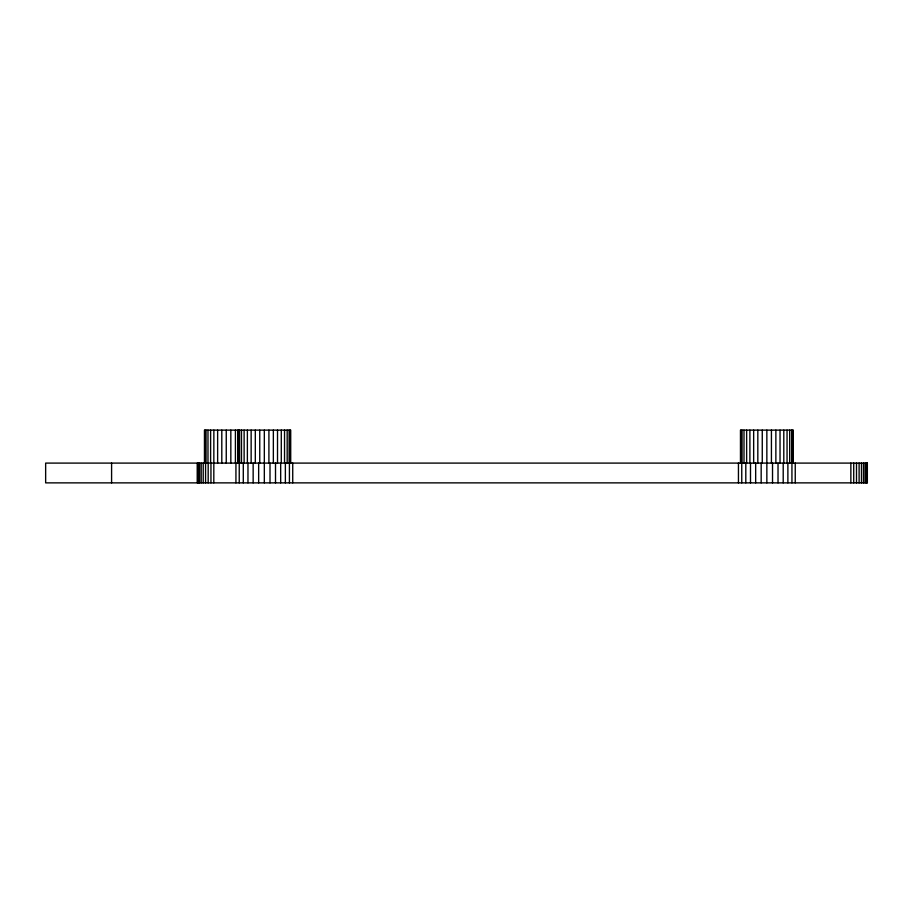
<?xml version="1.0" encoding="UTF-8"?>
<svg xmlns="http://www.w3.org/2000/svg" width="913" height="913" viewBox="0 0 913 913"><rect width="100%" height="100%" fill="white"/><g stroke="black" fill="none" stroke-linecap="round" stroke-linejoin="round"><path stroke-width="1.37" d="M867.099 463.096L867.099 482.874M866.357 463.096L866.357 482.874M865.136 463.096L865.136 482.874M863.493 463.096L863.493 482.874M861.461 463.096L861.461 482.874M859.11 463.096L859.11 482.874M856.497 463.096L856.497 482.874M853.723 463.096L853.723 482.874M850.859 463.096L850.859 482.874M795.246 463.096L795.246 482.874M793.226 463.096L793.226 430.126L740.466 430.126L740.466 463.096M792.826 430.126L792.826 463.096M791.936 463.096L791.936 482.874M791.639 430.126L791.639 463.096M789.688 430.126L789.688 463.096M787.885 463.096L787.885 482.874M787.052 430.126L787.052 463.096M783.799 430.126L783.799 463.096M783.206 463.096L783.206 482.874M780.033 430.126L780.033 463.096M778.024 463.096L778.024 482.874M775.867 430.126L775.867 463.096M772.524 463.096L772.524 482.874M771.428 430.126L771.428 463.096M766.852 430.126L766.852 482.874M762.264 430.126L762.264 463.096M761.168 463.096L761.168 482.874M757.824 430.126L757.824 463.096M755.667 463.096L755.667 482.874M753.659 430.126L753.659 463.096M750.497 463.096L750.497 482.874M749.893 430.126L749.893 463.096M746.64 430.126L746.64 463.096M745.807 463.096L745.807 482.874M744.004 430.126L744.004 463.096M742.064 430.126L742.064 463.096M741.755 463.096L741.755 482.874M740.865 430.126L740.865 463.096M738.446 463.096L738.446 482.874M292.731 463.096L292.731 482.874M290.711 463.096L290.711 430.126L204.455 430.126L204.455 463.096M290.311 430.126L290.311 463.096M289.421 463.096L289.421 482.874M289.113 430.126L289.113 463.096M287.173 430.126L287.173 463.096M285.37 463.096L285.37 482.874M284.536 430.126L284.536 463.096M281.284 430.126L281.284 463.096M280.679 463.096L280.679 482.874M277.518 430.126L277.518 463.096M275.509 463.096L275.509 482.874M273.352 430.126L273.352 463.096M270.008 463.096L270.008 482.874M268.913 430.126L268.913 463.096M264.325 430.126L264.325 482.874M259.749 430.126L259.749 463.096M258.653 463.096L258.653 482.874M255.309 430.126L255.309 463.096M253.152 463.096L253.152 482.874M251.143 430.126L251.143 463.096M247.971 463.096L247.971 482.874M247.377 430.126L247.377 463.096M244.125 430.126L244.125 463.096M243.292 463.096L243.292 482.874M241.489 430.126L241.489 463.096M239.537 430.126L239.537 463.096M239.24 463.096L239.24 482.874M238.35 430.126L238.35 463.096M237.951 430.126L237.951 463.096M235.931 463.096L235.931 482.874M235.406 430.126L235.406 463.096M230.829 430.126L230.829 463.096M226.253 430.126L226.253 463.096M221.802 430.126L221.802 463.096M217.636 430.126L217.636 463.096M213.87 430.126L213.813 482.874M210.949 463.096L210.949 482.874M210.618 430.126L210.618 463.096M208.175 463.096L208.175 482.874M207.981 430.126L207.981 463.096M206.041 430.126L206.041 463.096M205.573 463.096L205.573 482.874M204.854 430.126L204.854 463.096M203.222 463.096L203.222 482.874M201.191 463.096L201.191 482.874M199.536 463.096L199.536 482.874M198.326 463.096L198.326 482.874M197.573 463.096L197.573 482.874M197.334 463.096L197.334 482.874M111.591 463.096L111.591 482.874M867.35 463.096L45.65 463.096L45.65 482.874L867.35 482.874L867.35 463.096"/></g></svg>
